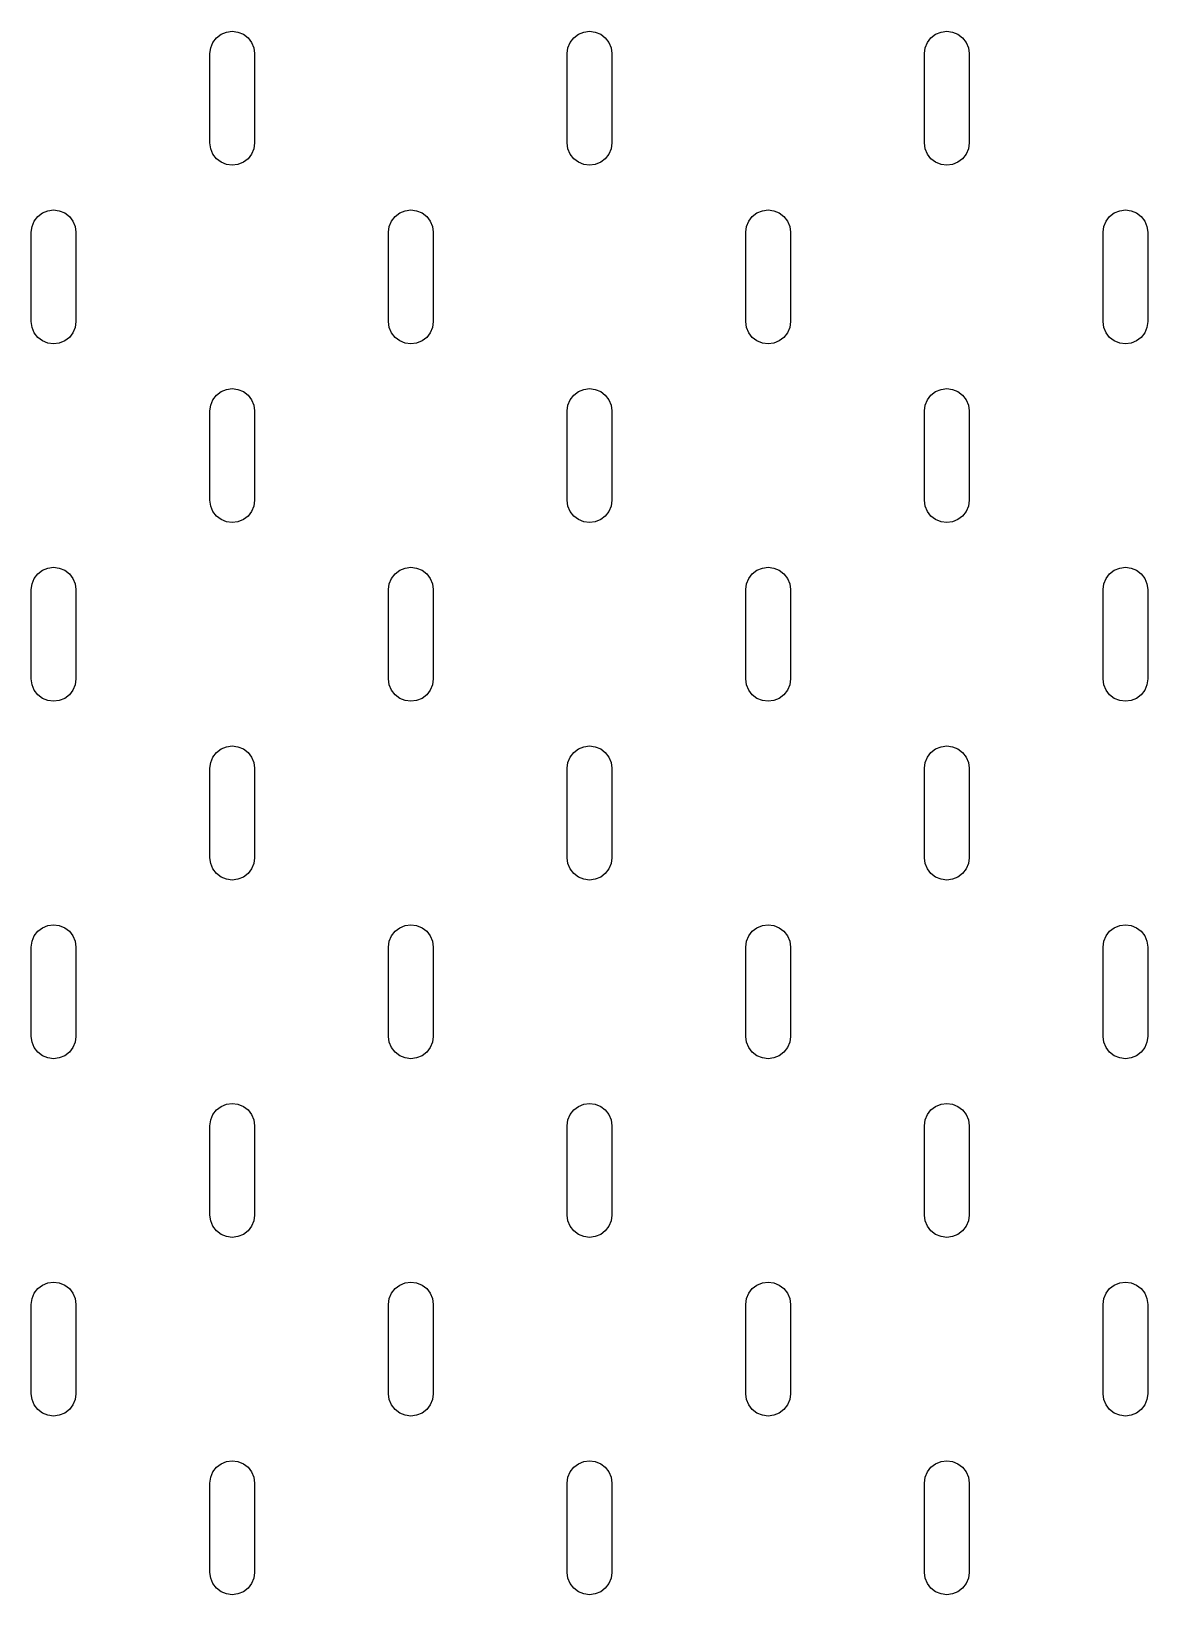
# Model space of a CAD drawing. Extents: x -507 to 182, y 13 to 298.
# Drawn here: x -507.5 to -382.5, y 12.5 to 187.5 of the extents above; entities that cross this region are included whole.
import ezdxf

# ---------------------------------------------------------------- set-up
doc = ezdxf.new("R2010")
doc.units = 0

msp = doc.modelspace()

# ---------------------------------------------------------------- linework, layer by layer
for p, q in [((-486.249, 187.165064), (-485.640827, 187.416266)), ((-485.640827, 187.416266), (-484.999, 187.5)), ((-484.999, 187.5), (-484.357173, 187.416266)), ((-484.357173, 187.416266), (-483.749, 187.165064)), ((-446.249, 187.165064), (-445.640827, 187.416266)), ((-445.640827, 187.416266), (-444.999, 187.5)), ((-444.999, 187.5), (-444.357173, 187.416266)), ((-444.357173, 187.416266), (-443.749, 187.165064)), ((-406.249, 187.165064), (-405.640827, 187.416266)), ((-405.640827, 187.416266), (-404.999, 187.5)), ((-404.999, 187.5), (-404.357173, 187.416266)), ((-404.357173, 187.416266), (-403.749, 187.165064)), ((-487.499, 185), (-487.412461, 185.652294)), ((-487.412461, 185.652294), (-487.164064, 186.25)), ((-487.164064, 186.25), (-486.770634, 186.763972)), ((-486.770634, 186.763972), (-486.249, 187.165064)), ((-483.749, 187.165064), (-483.227366, 186.763972)), ((-483.227366, 186.763972), (-482.833936, 186.25)), ((-482.833936, 186.25), (-482.585539, 185.652294)), ((-482.585539, 185.652294), (-482.499, 185)), ((-447.499, 185), (-447.412461, 185.652294)), ((-447.412461, 185.652294), (-447.164064, 186.25)), ((-447.164064, 186.25), (-446.770634, 186.763972)), ((-446.770634, 186.763972), (-446.249, 187.165064)), ((-443.749, 187.165064), (-443.227366, 186.763972)), ((-443.227366, 186.763972), (-442.833936, 186.25)), ((-442.833936, 186.25), (-442.585539, 185.652294)), ((-442.585539, 185.652294), (-442.499, 185)), ((-407.499, 185), (-407.412461, 185.652294)), ((-407.412461, 185.652294), (-407.164064, 186.25)), ((-407.164064, 186.25), (-406.770634, 186.763972)), ((-406.770634, 186.763972), (-406.249, 187.165064)), ((-403.749, 187.165064), (-403.227366, 186.763972)), ((-403.227366, 186.763972), (-402.833936, 186.25)), ((-402.833936, 186.25), (-402.585539, 185.652294)), ((-402.585539, 185.652294), (-402.499, 185)), ((-487.499, 175), (-487.499, 185)), ((-482.499, 185), (-482.499, 175)), ((-447.499, 175), (-447.499, 185)), ((-447.499, 185), (-447.499, 185)), ((-442.499, 185), (-442.499, 175)), ((-407.499, 175), (-407.499, 185)), ((-402.499, 185), (-402.499, 175)), ((-402.499, 185), (-402.499, 185)), ((-487.412461, 174.347706), (-487.499, 175)), ((-482.499, 175), (-482.585539, 174.347706)), ((-482.499, 175), (-482.499, 175)), ((-447.412461, 174.347706), (-447.499, 175)), ((-442.499, 175), (-442.585539, 174.347706)), ((-407.412461, 174.347706), (-407.499, 175)), ((-402.499, 175), (-402.585539, 174.347706)), ((-487.164064, 173.75), (-487.412461, 174.347706)), ((-486.770634, 173.236028), (-487.164064, 173.75)), ((-482.833936, 173.75), (-483.227366, 173.236028)), ((-482.585539, 174.347706), (-482.833936, 173.75)), ((-447.164064, 173.75), (-447.412461, 174.347706)), ((-446.770634, 173.236028), (-447.164064, 173.75)), ((-442.833936, 173.75), (-443.227366, 173.236028)), ((-442.585539, 174.347706), (-442.833936, 173.75)), ((-407.164064, 173.75), (-407.412461, 174.347706)), ((-406.770634, 173.236028), (-407.164064, 173.75)), ((-402.833936, 173.75), (-403.227366, 173.236028)), ((-402.585539, 174.347706), (-402.833936, 173.75)), ((-486.249, 172.834936), (-486.770634, 173.236028)), ((-485.640827, 172.583734), (-486.249, 172.834936)), ((-484.999, 172.5), (-485.640827, 172.583734)), ((-484.357173, 172.583734), (-484.999, 172.5)), ((-483.749, 172.834936), (-484.357173, 172.583734)), ((-483.227366, 173.236028), (-483.749, 172.834936)), ((-446.249, 172.834936), (-446.770634, 173.236028)), ((-445.640827, 172.583734), (-446.249, 172.834936)), ((-444.999, 172.5), (-445.640827, 172.583734)), ((-444.357173, 172.583734), (-444.999, 172.5)), ((-443.749, 172.834936), (-444.357173, 172.583734)), ((-443.227366, 173.236028), (-443.749, 172.834936)), ((-406.249, 172.834936), (-406.770634, 173.236028)), ((-405.640827, 172.583734), (-406.249, 172.834936)), ((-404.999, 172.5), (-405.640827, 172.583734)), ((-404.357173, 172.583734), (-404.999, 172.5)), ((-403.749, 172.834936), (-404.357173, 172.583734)), ((-403.227366, 173.236028), (-403.749, 172.834936)), ((-507.412461, 165.652294), (-507.164064, 166.25)), ((-507.164064, 166.25), (-506.770634, 166.763972)), ((-506.770634, 166.763972), (-506.249, 167.165064)), ((-506.249, 167.165064), (-505.640827, 167.416266)), ((-505.640827, 167.416266), (-504.999, 167.5)), ((-504.999, 167.5), (-504.357173, 167.416266)), ((-504.357173, 167.416266), (-503.749, 167.165064)), ((-503.749, 167.165064), (-503.227366, 166.763972)), ((-503.227366, 166.763972), (-502.833936, 166.25)), ((-502.833936, 166.25), (-502.585539, 165.652294)), ((-467.412461, 165.652294), (-467.164064, 166.25)), ((-467.164064, 166.25), (-466.770634, 166.763972)), ((-466.770634, 166.763972), (-466.249, 167.165064)), ((-466.249, 167.165064), (-465.640827, 167.416266)), ((-465.640827, 167.416266), (-464.999, 167.5)), ((-464.999, 167.5), (-464.357173, 167.416266)), ((-464.357173, 167.416266), (-463.749, 167.165064)), ((-463.749, 167.165064), (-463.227366, 166.763972)), ((-463.227366, 166.763972), (-462.833936, 166.25)), ((-462.833936, 166.25), (-462.585539, 165.652294)), ((-427.412461, 165.652294), (-427.164064, 166.25)), ((-427.164064, 166.25), (-426.770634, 166.763972)), ((-426.770634, 166.763972), (-426.249, 167.165064)), ((-426.249, 167.165064), (-425.640827, 167.416266)), ((-425.640827, 167.416266), (-424.999, 167.5)), ((-424.999, 167.5), (-424.357173, 167.416266)), ((-424.357173, 167.416266), (-423.749, 167.165064)), ((-423.749, 167.165064), (-423.227366, 166.763972)), ((-423.227366, 166.763972), (-422.833936, 166.25)), ((-422.833936, 166.25), (-422.585539, 165.652294)), ((-387.413461, 165.652294), (-387.165064, 166.25)), ((-387.165064, 166.25), (-386.771634, 166.763972)), ((-386.771634, 166.763972), (-386.25, 167.165064)), ((-386.25, 167.165064), (-385.641827, 167.416266)), ((-385.641827, 167.416266), (-385, 167.5)), ((-385, 167.5), (-384.358173, 167.416266)), ((-384.358173, 167.416266), (-383.75, 167.165064)), ((-383.75, 167.165064), (-383.228366, 166.763972)), ((-383.228366, 166.763972), (-382.834936, 166.25)), ((-382.834936, 166.25), (-382.586539, 165.652294)), ((-507.499, 165), (-507.412461, 165.652294)), ((-507.499, 155), (-507.499, 165)), ((-502.585539, 165.652294), (-502.499, 165)), ((-502.499, 165), (-502.499, 155)), ((-502.499, 165), (-502.499, 165)), ((-467.499, 165), (-467.412461, 165.652294)), ((-467.499, 155), (-467.499, 165)), ((-462.585539, 165.652294), (-462.499, 165)), ((-462.499, 165), (-462.499, 155)), ((-427.499, 165), (-427.412461, 165.652294)), ((-427.499, 155), (-427.499, 165)), ((-422.585539, 165.652294), (-422.499, 165)), ((-422.499, 165), (-422.499, 155)), ((-422.499, 165), (-422.499, 165)), ((-387.5, 165), (-387.413461, 165.652294)), ((-387.5, 155), (-387.5, 165)), ((-382.586539, 165.652294), (-382.5, 165)), ((-382.5, 165), (-382.5, 155)), ((-507.412461, 154.347706), (-507.499, 155)), ((-507.164064, 153.75), (-507.412461, 154.347706)), ((-502.585539, 154.347706), (-502.833936, 153.75)), ((-502.499, 155), (-502.585539, 154.347706)), ((-467.412461, 154.347706), (-467.499, 155)), ((-467.499, 155), (-467.499, 155)), ((-467.164064, 153.75), (-467.412461, 154.347706)), ((-462.585539, 154.347706), (-462.833936, 153.75)), ((-462.499, 155), (-462.585539, 154.347706)), ((-427.412461, 154.347706), (-427.499, 155)), ((-427.164064, 153.75), (-427.412461, 154.347706)), ((-422.585539, 154.347706), (-422.833936, 153.75)), ((-422.499, 155), (-422.585539, 154.347706)), ((-387.413461, 154.347706), (-387.5, 155)), ((-387.165064, 153.75), (-387.413461, 154.347706)), ((-382.586539, 154.347706), (-382.834936, 153.75)), ((-382.5, 155), (-382.586539, 154.347706)), ((-382.5, 155), (-382.5, 155)), ((-506.770634, 153.236028), (-507.164064, 153.75)), ((-506.249, 152.834936), (-506.770634, 153.236028)), ((-505.640827, 152.583734), (-506.249, 152.834936)), ((-504.999, 152.5), (-505.640827, 152.583734)), ((-504.357173, 152.583734), (-504.999, 152.5)), ((-503.749, 152.834936), (-504.357173, 152.583734)), ((-503.227366, 153.236028), (-503.749, 152.834936)), ((-502.833936, 153.75), (-503.227366, 153.236028)), ((-466.770634, 153.236028), (-467.164064, 153.75)), ((-466.249, 152.834936), (-466.770634, 153.236028)), ((-465.640827, 152.583734), (-466.249, 152.834936)), ((-464.999, 152.5), (-465.640827, 152.583734)), ((-464.357173, 152.583734), (-464.999, 152.5)), ((-463.749, 152.834936), (-464.357173, 152.583734)), ((-463.227366, 153.236028), (-463.749, 152.834936)), ((-462.833936, 153.75), (-463.227366, 153.236028)), ((-426.770634, 153.236028), (-427.164064, 153.75)), ((-426.249, 152.834936), (-426.770634, 153.236028)), ((-425.640827, 152.583734), (-426.249, 152.834936)), ((-424.999, 152.5), (-425.640827, 152.583734)), ((-424.357173, 152.583734), (-424.999, 152.5)), ((-423.749, 152.834936), (-424.357173, 152.583734)), ((-423.227366, 153.236028), (-423.749, 152.834936)), ((-422.833936, 153.75), (-423.227366, 153.236028)), ((-386.771634, 153.236028), (-387.165064, 153.75)), ((-386.25, 152.834936), (-386.771634, 153.236028)), ((-385.641827, 152.583734), (-386.25, 152.834936)), ((-385, 152.5), (-385.641827, 152.583734)), ((-384.358173, 152.583734), (-385, 152.5)), ((-383.75, 152.834936), (-384.358173, 152.583734)), ((-383.228366, 153.236028), (-383.75, 152.834936)), ((-382.834936, 153.75), (-383.228366, 153.236028)), ((-486.770634, 146.763972), (-486.249, 147.165064)), ((-486.249, 147.165064), (-485.640827, 147.416266)), ((-485.640827, 147.416266), (-484.999, 147.5)), ((-484.999, 147.5), (-484.357173, 147.416266)), ((-484.357173, 147.416266), (-483.749, 147.165064)), ((-483.749, 147.165064), (-483.227366, 146.763972)), ((-446.770634, 146.763972), (-446.249, 147.165064)), ((-446.249, 147.165064), (-445.640827, 147.416266)), ((-445.640827, 147.416266), (-444.999, 147.5)), ((-444.999, 147.5), (-444.357173, 147.416266)), ((-444.357173, 147.416266), (-443.749, 147.165064)), ((-443.749, 147.165064), (-443.227366, 146.763972)), ((-406.770634, 146.763972), (-406.249, 147.165064)), ((-406.249, 147.165064), (-405.640827, 147.416266)), ((-405.640827, 147.416266), (-404.999, 147.5)), ((-404.999, 147.5), (-404.357173, 147.416266)), ((-404.357173, 147.416266), (-403.749, 147.165064)), ((-403.749, 147.165064), (-403.227366, 146.763972)), ((-487.499, 145), (-487.412461, 145.652294)), ((-487.412461, 145.652294), (-487.164064, 146.25)), ((-487.164064, 146.25), (-486.770634, 146.763972)), ((-483.227366, 146.763972), (-482.833936, 146.25)), ((-482.833936, 146.25), (-482.585539, 145.652294)), ((-482.585539, 145.652294), (-482.499, 145)), ((-447.499, 145), (-447.412461, 145.652294)), ((-447.412461, 145.652294), (-447.164064, 146.25)), ((-447.164064, 146.25), (-446.770634, 146.763972)), ((-443.227366, 146.763972), (-442.833936, 146.25)), ((-442.833936, 146.25), (-442.585539, 145.652294)), ((-442.585539, 145.652294), (-442.499, 145)), ((-407.499, 145), (-407.412461, 145.652294)), ((-407.412461, 145.652294), (-407.164064, 146.25)), ((-407.164064, 146.25), (-406.770634, 146.763972)), ((-403.227366, 146.763972), (-402.833936, 146.25)), ((-402.833936, 146.25), (-402.585539, 145.652294)), ((-402.585539, 145.652294), (-402.499, 145)), ((-487.499, 135), (-487.499, 145)), ((-482.499, 145), (-482.499, 135)), ((-447.499, 135), (-447.499, 145)), ((-442.499, 145), (-442.499, 135)), ((-407.499, 135), (-407.499, 145)), ((-402.499, 145), (-402.499, 135)), ((-402.499, 145), (-402.499, 145)), ((-487.412461, 134.347706), (-487.499, 135)), ((-487.499, 135), (-487.499, 135)), ((-482.499, 135), (-482.585539, 134.347706)), ((-447.412461, 134.347706), (-447.499, 135)), ((-447.499, 135), (-447.499, 135)), ((-442.499, 135), (-442.585539, 134.347706)), ((-407.412461, 134.347706), (-407.499, 135)), ((-402.499, 135), (-402.585539, 134.347706)), ((-487.164064, 133.75), (-487.412461, 134.347706)), ((-486.770634, 133.236028), (-487.164064, 133.75)), ((-486.249, 132.834936), (-486.770634, 133.236028)), ((-483.227366, 133.236028), (-483.749, 132.834936)), ((-482.833936, 133.75), (-483.227366, 133.236028)), ((-482.585539, 134.347706), (-482.833936, 133.75)), ((-447.164064, 133.75), (-447.412461, 134.347706)), ((-446.770634, 133.236028), (-447.164064, 133.75)), ((-446.249, 132.834936), (-446.770634, 133.236028)), ((-443.227366, 133.236028), (-443.749, 132.834936)), ((-442.833936, 133.75), (-443.227366, 133.236028)), ((-442.585539, 134.347706), (-442.833936, 133.75)), ((-407.164064, 133.75), (-407.412461, 134.347706)), ((-406.770634, 133.236028), (-407.164064, 133.75)), ((-406.249, 132.834936), (-406.770634, 133.236028)), ((-403.227366, 133.236028), (-403.749, 132.834936)), ((-402.833936, 133.75), (-403.227366, 133.236028)), ((-402.585539, 134.347706), (-402.833936, 133.75)), ((-485.640827, 132.583734), (-486.249, 132.834936)), ((-484.999, 132.5), (-485.640827, 132.583734)), ((-484.357173, 132.583734), (-484.999, 132.5)), ((-483.749, 132.834936), (-484.357173, 132.583734)), ((-445.640827, 132.583734), (-446.249, 132.834936)), ((-444.999, 132.5), (-445.640827, 132.583734)), ((-444.357173, 132.583734), (-444.999, 132.5)), ((-443.749, 132.834936), (-444.357173, 132.583734)), ((-405.640827, 132.583734), (-406.249, 132.834936)), ((-404.999, 132.5), (-405.640827, 132.583734)), ((-404.357173, 132.583734), (-404.999, 132.5)), ((-403.749, 132.834936), (-404.357173, 132.583734)), ((-507.412461, 125.652294), (-507.164064, 126.25)), ((-507.164064, 126.25), (-506.770634, 126.763972)), ((-506.770634, 126.763972), (-506.249, 127.165064)), ((-506.249, 127.165064), (-505.640827, 127.416266)), ((-505.640827, 127.416266), (-504.999, 127.5)), ((-504.999, 127.5), (-504.357173, 127.416266)), ((-504.357173, 127.416266), (-503.749, 127.165064)), ((-503.749, 127.165064), (-503.227366, 126.763972)), ((-503.227366, 126.763972), (-502.833936, 126.25)), ((-502.833936, 126.25), (-502.585539, 125.652294)), ((-467.412461, 125.652294), (-467.164064, 126.25)), ((-467.164064, 126.25), (-466.770634, 126.763972)), ((-466.770634, 126.763972), (-466.249, 127.165064)), ((-466.249, 127.165064), (-465.640827, 127.416266)), ((-465.640827, 127.416266), (-464.999, 127.5)), ((-464.999, 127.5), (-464.357173, 127.416266)), ((-464.357173, 127.416266), (-463.749, 127.165064)), ((-463.749, 127.165064), (-463.227366, 126.763972)), ((-463.227366, 126.763972), (-462.833936, 126.25)), ((-462.833936, 126.25), (-462.585539, 125.652294)), ((-427.412461, 125.652294), (-427.164064, 126.25)), ((-427.164064, 126.25), (-426.770634, 126.763972)), ((-426.770634, 126.763972), (-426.249, 127.165064)), ((-426.249, 127.165064), (-425.640827, 127.416266)), ((-425.640827, 127.416266), (-424.999, 127.5)), ((-424.999, 127.5), (-424.357173, 127.416266)), ((-424.357173, 127.416266), (-423.749, 127.165064)), ((-423.749, 127.165064), (-423.227366, 126.763972)), ((-423.227366, 126.763972), (-422.833936, 126.25)), ((-422.833936, 126.25), (-422.585539, 125.652294)), ((-387.413461, 125.652294), (-387.165064, 126.25)), ((-387.165064, 126.25), (-386.771634, 126.763972)), ((-386.771634, 126.763972), (-386.25, 127.165064)), ((-386.25, 127.165064), (-385.641827, 127.416266)), ((-385.641827, 127.416266), (-385, 127.5)), ((-385, 127.5), (-384.358173, 127.416266)), ((-384.358173, 127.416266), (-383.75, 127.165064)), ((-383.75, 127.165064), (-383.228366, 126.763972)), ((-383.228366, 126.763972), (-382.834936, 126.25)), ((-382.834936, 126.25), (-382.586539, 125.652294)), ((-507.499, 125), (-507.412461, 125.652294)), ((-507.499, 115), (-507.499, 125)), ((-502.585539, 125.652294), (-502.499, 125)), ((-502.499, 125), (-502.499, 115)), ((-467.499, 125), (-467.412461, 125.652294)), ((-467.499, 115), (-467.499, 125)), ((-462.585539, 125.652294), (-462.499, 125)), ((-462.499, 125), (-462.499, 115)), ((-427.499, 125), (-427.412461, 125.652294)), ((-427.499, 115), (-427.499, 125)), ((-427.499, 125), (-427.499, 125)), ((-422.585539, 125.652294), (-422.499, 125)), ((-422.499, 125), (-422.499, 115)), ((-387.5, 125), (-387.413461, 125.652294)), ((-387.5, 115), (-387.5, 125)), ((-382.586539, 125.652294), (-382.5, 125)), ((-382.5, 125), (-382.5, 115)), ((-507.412461, 114.347706), (-507.499, 115)), ((-507.499, 115), (-507.499, 115)), ((-507.164064, 113.75), (-507.412461, 114.347706)), ((-506.770634, 113.236028), (-507.164064, 113.75)), ((-502.833936, 113.75), (-503.227366, 113.236028)), ((-502.585539, 114.347706), (-502.833936, 113.75)), ((-502.499, 115), (-502.585539, 114.347706)), ((-467.412461, 114.347706), (-467.499, 115)), ((-467.164064, 113.75), (-467.412461, 114.347706)), ((-466.770634, 113.236028), (-467.164064, 113.75)), ((-462.833936, 113.75), (-463.227366, 113.236028)), ((-462.585539, 114.347706), (-462.833936, 113.75)), ((-462.499, 115), (-462.585539, 114.347706)), ((-462.499, 115), (-462.499, 115)), ((-427.412461, 114.347706), (-427.499, 115)), ((-427.164064, 113.75), (-427.412461, 114.347706)), ((-426.770634, 113.236028), (-427.164064, 113.75)), ((-422.833936, 113.75), (-423.227366, 113.236028)), ((-422.585539, 114.347706), (-422.833936, 113.75)), ((-422.499, 115), (-422.585539, 114.347706)), ((-387.413461, 114.347706), (-387.5, 115)), ((-387.5, 115), (-387.5, 115)), ((-387.165064, 113.75), (-387.413461, 114.347706)), ((-386.771634, 113.236028), (-387.165064, 113.75)), ((-382.834936, 113.75), (-383.228366, 113.236028)), ((-382.586539, 114.347706), (-382.834936, 113.75)), ((-382.5, 115), (-382.586539, 114.347706)), ((-506.249, 112.834936), (-506.770634, 113.236028)), ((-505.640827, 112.583734), (-506.249, 112.834936)), ((-504.999, 112.5), (-505.640827, 112.583734)), ((-504.357173, 112.583734), (-504.999, 112.5)), ((-503.749, 112.834936), (-504.357173, 112.583734)), ((-503.227366, 113.236028), (-503.749, 112.834936)), ((-466.249, 112.834936), (-466.770634, 113.236028)), ((-465.640827, 112.583734), (-466.249, 112.834936)), ((-464.999, 112.5), (-465.640827, 112.583734)), ((-464.357173, 112.583734), (-464.999, 112.5)), ((-463.749, 112.834936), (-464.357173, 112.583734)), ((-463.227366, 113.236028), (-463.749, 112.834936)), ((-426.249, 112.834936), (-426.770634, 113.236028)), ((-425.640827, 112.583734), (-426.249, 112.834936)), ((-424.999, 112.5), (-425.640827, 112.583734)), ((-424.357173, 112.583734), (-424.999, 112.5)), ((-423.749, 112.834936), (-424.357173, 112.583734)), ((-423.227366, 113.236028), (-423.749, 112.834936)), ((-386.25, 112.834936), (-386.771634, 113.236028)), ((-385.641827, 112.583734), (-386.25, 112.834936)), ((-385, 112.5), (-385.641827, 112.583734)), ((-384.358173, 112.583734), (-385, 112.5)), ((-383.75, 112.834936), (-384.358173, 112.583734)), ((-383.228366, 113.236028), (-383.75, 112.834936)), ((-487.164064, 106.25), (-486.770634, 106.763972)), ((-486.770634, 106.763972), (-486.249, 107.165064)), ((-486.249, 107.165064), (-485.640827, 107.416266)), ((-485.640827, 107.416266), (-484.999, 107.5)), ((-484.999, 107.5), (-484.357173, 107.416266)), ((-484.357173, 107.416266), (-483.749, 107.165064)), ((-483.749, 107.165064), (-483.227366, 106.763972)), ((-483.227366, 106.763972), (-482.833936, 106.25)), ((-447.164064, 106.25), (-446.770634, 106.763972)), ((-446.770634, 106.763972), (-446.249, 107.165064)), ((-446.249, 107.165064), (-445.640827, 107.416266)), ((-445.640827, 107.416266), (-444.999, 107.5)), ((-444.999, 107.5), (-444.357173, 107.416266)), ((-444.357173, 107.416266), (-443.749, 107.165064)), ((-443.749, 107.165064), (-443.227366, 106.763972)), ((-443.227366, 106.763972), (-442.833936, 106.25)), ((-407.164064, 106.25), (-406.770634, 106.763972)), ((-406.770634, 106.763972), (-406.249, 107.165064)), ((-406.249, 107.165064), (-405.640827, 107.416266)), ((-405.640827, 107.416266), (-404.999, 107.5)), ((-404.999, 107.5), (-404.357173, 107.416266)), ((-404.357173, 107.416266), (-403.749, 107.165064)), ((-403.749, 107.165064), (-403.227366, 106.763972)), ((-403.227366, 106.763972), (-402.833936, 106.25)), ((-487.499, 105), (-487.412461, 105.652294)), ((-487.499, 95.0003), (-487.499, 105)), ((-487.499, 105), (-487.499, 105)), ((-487.412461, 105.652294), (-487.164064, 106.25)), ((-482.833936, 106.25), (-482.585539, 105.652294)), ((-482.585539, 105.652294), (-482.499, 105)), ((-482.499, 105), (-482.499, 95.0003)), ((-447.499, 105), (-447.412461, 105.652294)), ((-447.499, 95.0003), (-447.499, 105)), ((-447.412461, 105.652294), (-447.164064, 106.25)), ((-442.833936, 106.25), (-442.585539, 105.652294)), ((-442.585539, 105.652294), (-442.499, 105)), ((-442.499, 105), (-442.499, 95.0003)), ((-407.499, 105), (-407.412461, 105.652294)), ((-407.499, 95.0003), (-407.499, 105)), ((-407.412461, 105.652294), (-407.164064, 106.25)), ((-402.833936, 106.25), (-402.585539, 105.652294)), ((-402.585539, 105.652294), (-402.499, 105)), ((-402.499, 105), (-402.499, 95.0003)), ((-487.412461, 94.348006), (-487.499, 95.0003)), ((-482.499, 95.0003), (-482.585539, 94.348006)), ((-447.412461, 94.348006), (-447.499, 95.0003)), ((-447.499, 95.0003), (-447.499, 95.0003)), ((-442.499, 95.0003), (-442.585539, 94.348006)), ((-407.412461, 94.348006), (-407.499, 95.0003)), ((-407.499, 95.0003), (-407.499, 95.0003)), ((-402.499, 95.0003), (-402.585539, 94.348006)), ((-487.164064, 93.7503), (-487.412461, 94.348006)), ((-486.770634, 93.236328), (-487.164064, 93.7503)), ((-486.249, 92.835236), (-486.770634, 93.236328)), ((-485.640827, 92.584034), (-486.249, 92.835236)), ((-483.749, 92.835236), (-484.357173, 92.584034)), ((-483.227366, 93.236328), (-483.749, 92.835236)), ((-482.833936, 93.7503), (-483.227366, 93.236328)), ((-482.585539, 94.348006), (-482.833936, 93.7503)), ((-447.164064, 93.7503), (-447.412461, 94.348006)), ((-446.770634, 93.236328), (-447.164064, 93.7503)), ((-446.249, 92.835236), (-446.770634, 93.236328)), ((-445.640827, 92.584034), (-446.249, 92.835236)), ((-443.749, 92.835236), (-444.357173, 92.584034)), ((-443.227366, 93.236328), (-443.749, 92.835236)), ((-442.833936, 93.7503), (-443.227366, 93.236328)), ((-442.585539, 94.348006), (-442.833936, 93.7503)), ((-407.164064, 93.7503), (-407.412461, 94.348006)), ((-406.770634, 93.236328), (-407.164064, 93.7503)), ((-406.249, 92.835236), (-406.770634, 93.236328)), ((-405.640827, 92.584034), (-406.249, 92.835236)), ((-403.749, 92.835236), (-404.357173, 92.584034)), ((-403.227366, 93.236328), (-403.749, 92.835236)), ((-402.833936, 93.7503), (-403.227366, 93.236328)), ((-402.585539, 94.348006), (-402.833936, 93.7503)), ((-484.999, 92.5003), (-485.640827, 92.584034)), ((-484.357173, 92.584034), (-484.999, 92.5003)), ((-444.999, 92.5003), (-445.640827, 92.584034)), ((-444.357173, 92.584034), (-444.999, 92.5003)), ((-404.999, 92.5003), (-405.640827, 92.584034)), ((-404.357173, 92.584034), (-404.999, 92.5003)), ((-505.640827, 87.416566), (-504.999, 87.5003)), ((-504.999, 87.5003), (-504.357173, 87.416566)), ((-465.640827, 87.416566), (-464.999, 87.5003)), ((-464.999, 87.5003), (-464.357173, 87.416566)), ((-425.640827, 87.416566), (-424.999, 87.5003)), ((-424.999, 87.5003), (-424.357173, 87.416566)), ((-385.641827, 87.416566), (-385, 87.5003)), ((-385, 87.5003), (-384.358173, 87.416566)), ((-507.412461, 85.652594), (-507.164064, 86.2503)), ((-507.164064, 86.2503), (-506.770634, 86.764272)), ((-506.770634, 86.764272), (-506.249, 87.165364)), ((-506.249, 87.165364), (-505.640827, 87.416566)), ((-504.357173, 87.416566), (-503.749, 87.165364)), ((-503.749, 87.165364), (-503.227366, 86.764272)), ((-503.227366, 86.764272), (-502.833936, 86.2503)), ((-502.833936, 86.2503), (-502.585539, 85.652594)), ((-467.412461, 85.652594), (-467.164064, 86.2503)), ((-467.164064, 86.2503), (-466.770634, 86.764272)), ((-466.770634, 86.764272), (-466.249, 87.165364)), ((-466.249, 87.165364), (-465.640827, 87.416566)), ((-464.357173, 87.416566), (-463.749, 87.165364)), ((-463.749, 87.165364), (-463.227366, 86.764272)), ((-463.227366, 86.764272), (-462.833936, 86.2503)), ((-462.833936, 86.2503), (-462.585539, 85.652594)), ((-427.412461, 85.652594), (-427.164064, 86.2503)), ((-427.164064, 86.2503), (-426.770634, 86.764272)), ((-426.770634, 86.764272), (-426.249, 87.165364)), ((-426.249, 87.165364), (-425.640827, 87.416566)), ((-424.357173, 87.416566), (-423.749, 87.165364)), ((-423.749, 87.165364), (-423.227366, 86.764272)), ((-423.227366, 86.764272), (-422.833936, 86.2503)), ((-422.833936, 86.2503), (-422.585539, 85.652594)), ((-387.413461, 85.652594), (-387.165064, 86.2503)), ((-387.165064, 86.2503), (-386.771634, 86.764272)), ((-386.771634, 86.764272), (-386.25, 87.165364)), ((-386.25, 87.165364), (-385.641827, 87.416566)), ((-384.358173, 87.416566), (-383.75, 87.165364)), ((-383.75, 87.165364), (-383.228366, 86.764272)), ((-383.228366, 86.764272), (-382.834936, 86.2503)), ((-382.834936, 86.2503), (-382.586539, 85.652594)), ((-507.499, 85.0003), (-507.412461, 85.652594)), ((-507.499, 75.0003), (-507.499, 85.0003)), ((-507.499, 85.0003), (-507.499, 85.0003)), ((-502.585539, 85.652594), (-502.499, 85.0003)), ((-502.499, 85.0003), (-502.499, 75.0003)), ((-467.499, 85.0003), (-467.412461, 85.652594)), ((-467.499, 75.0003), (-467.499, 85.0003)), ((-462.585539, 85.652594), (-462.499, 85.0003)), ((-462.499, 85.0003), (-462.499, 75.0003)), ((-427.499, 85.0003), (-427.412461, 85.652594)), ((-427.499, 75.0003), (-427.499, 85.0003)), ((-422.585539, 85.652594), (-422.499, 85.0003)), ((-422.499, 85.0003), (-422.499, 75.0003)), ((-422.499, 85.0003), (-422.499, 85.0003)), ((-387.5, 85.0003), (-387.413461, 85.652594)), ((-387.5, 75.0003), (-387.5, 85.0003)), ((-382.586539, 85.652594), (-382.5, 85.0003)), ((-382.5, 85.0003), (-382.5, 75.0003)), ((-382.5, 85.0003), (-382.5, 85.0003)), ((-507.412461, 74.348006), (-507.499, 75.0003)), ((-507.164064, 73.7503), (-507.412461, 74.348006)), ((-506.770634, 73.236328), (-507.164064, 73.7503)), ((-502.833936, 73.7503), (-503.227366, 73.236328)), ((-502.585539, 74.348006), (-502.833936, 73.7503)), ((-502.499, 75.0003), (-502.585539, 74.348006)), ((-467.412461, 74.348006), (-467.499, 75.0003)), ((-467.499, 75.0003), (-467.499, 75.0003)), ((-467.164064, 73.7503), (-467.412461, 74.348006)), ((-466.770634, 73.236328), (-467.164064, 73.7503)), ((-462.833936, 73.7503), (-463.227366, 73.236328)), ((-462.585539, 74.348006), (-462.833936, 73.7503)), ((-462.499, 75.0003), (-462.585539, 74.348006)), ((-427.412461, 74.348006), (-427.499, 75.0003)), ((-427.164064, 73.7503), (-427.412461, 74.348006)), ((-426.770634, 73.236328), (-427.164064, 73.7503)), ((-422.833936, 73.7503), (-423.227366, 73.236328)), ((-422.585539, 74.348006), (-422.833936, 73.7503)), ((-422.499, 75.0003), (-422.585539, 74.348006)), ((-387.413461, 74.348006), (-387.5, 75.0003)), ((-387.165064, 73.7503), (-387.413461, 74.348006)), ((-386.771634, 73.236328), (-387.165064, 73.7503)), ((-382.834936, 73.7503), (-383.228366, 73.236328)), ((-382.586539, 74.348006), (-382.834936, 73.7503)), ((-382.5, 75.0003), (-382.586539, 74.348006)), ((-506.249, 72.835236), (-506.770634, 73.236328)), ((-505.640827, 72.584034), (-506.249, 72.835236)), ((-504.999, 72.5003), (-505.640827, 72.584034)), ((-504.357173, 72.584034), (-504.999, 72.5003)), ((-503.749, 72.835236), (-504.357173, 72.584034)), ((-503.227366, 73.236328), (-503.749, 72.835236)), ((-466.249, 72.835236), (-466.770634, 73.236328)), ((-465.640827, 72.584034), (-466.249, 72.835236)), ((-464.999, 72.5003), (-465.640827, 72.584034)), ((-464.357173, 72.584034), (-464.999, 72.5003)), ((-463.749, 72.835236), (-464.357173, 72.584034)), ((-463.227366, 73.236328), (-463.749, 72.835236)), ((-426.249, 72.835236), (-426.770634, 73.236328)), ((-425.640827, 72.584034), (-426.249, 72.835236)), ((-424.999, 72.5003), (-425.640827, 72.584034)), ((-424.357173, 72.584034), (-424.999, 72.5003)), ((-423.749, 72.835236), (-424.357173, 72.584034)), ((-423.227366, 73.236328), (-423.749, 72.835236)), ((-386.25, 72.835236), (-386.771634, 73.236328)), ((-385.641827, 72.584034), (-386.25, 72.835236)), ((-385, 72.5003), (-385.641827, 72.584034)), ((-384.358173, 72.584034), (-385, 72.5003)), ((-383.75, 72.835236), (-384.358173, 72.584034)), ((-383.228366, 73.236328), (-383.75, 72.835236)), ((-487.164064, 66.2503), (-486.770634, 66.764272)), ((-486.770634, 66.764272), (-486.249, 67.165364)), ((-486.249, 67.165364), (-485.640827, 67.416566)), ((-485.640827, 67.416566), (-484.999, 67.5003)), ((-484.999, 67.5003), (-484.357173, 67.416566)), ((-484.357173, 67.416566), (-483.749, 67.165364)), ((-483.749, 67.165364), (-483.227366, 66.764272)), ((-483.227366, 66.764272), (-482.833936, 66.2503)), ((-447.164064, 66.2503), (-446.770634, 66.764272)), ((-446.770634, 66.764272), (-446.249, 67.165364)), ((-446.249, 67.165364), (-445.640827, 67.416566)), ((-445.640827, 67.416566), (-444.999, 67.5003)), ((-444.999, 67.5003), (-444.357173, 67.416566)), ((-444.357173, 67.416566), (-443.749, 67.165364)), ((-443.749, 67.165364), (-443.227366, 66.764272)), ((-443.227366, 66.764272), (-442.833936, 66.2503)), ((-407.164064, 66.2503), (-406.770634, 66.764272)), ((-406.770634, 66.764272), (-406.249, 67.165364)), ((-406.249, 67.165364), (-405.640827, 67.416566)), ((-405.640827, 67.416566), (-404.999, 67.5003)), ((-404.999, 67.5003), (-404.357173, 67.416566)), ((-404.357173, 67.416566), (-403.749, 67.165364)), ((-403.749, 67.165364), (-403.227366, 66.764272)), ((-403.227366, 66.764272), (-402.833936, 66.2503)), ((-487.499, 65.0003), (-487.412461, 65.652594)), ((-487.499, 55.0003), (-487.499, 65.0003)), ((-487.412461, 65.652594), (-487.164064, 66.2503)), ((-482.833936, 66.2503), (-482.585539, 65.652594)), ((-482.585539, 65.652594), (-482.499, 65.0003)), ((-482.499, 65.0003), (-482.499, 55.0003)), ((-447.499, 65.0003), (-447.412461, 65.652594)), ((-447.499, 55.0003), (-447.499, 65.0003)), ((-447.412461, 65.652594), (-447.164064, 66.2503)), ((-442.833936, 66.2503), (-442.585539, 65.652594)), ((-442.585539, 65.652594), (-442.499, 65.0003)), ((-442.499, 65.0003), (-442.499, 55.0003)), ((-442.499, 65.0003), (-442.499, 65.0003)), ((-407.499, 65.0003), (-407.412461, 65.652594)), ((-407.499, 55.0003), (-407.499, 65.0003)), ((-407.412461, 65.652594), (-407.164064, 66.2503)), ((-402.833936, 66.2503), (-402.585539, 65.652594)), ((-402.585539, 65.652594), (-402.499, 65.0003)), ((-402.499, 65.0003), (-402.499, 55.0003)), ((-402.499, 65.0003), (-402.499, 65.0003)), ((-487.412461, 54.348006), (-487.499, 55.0003)), ((-487.499, 55.0003), (-487.499, 55.0003)), ((-487.164064, 53.7503), (-487.412461, 54.348006)), ((-482.585539, 54.348006), (-482.833936, 53.7503)), ((-482.499, 55.0003), (-482.585539, 54.348006)), ((-447.412461, 54.348006), (-447.499, 55.0003)), ((-447.164064, 53.7503), (-447.412461, 54.348006)), ((-442.585539, 54.348006), (-442.833936, 53.7503)), ((-442.499, 55.0003), (-442.585539, 54.348006)), ((-407.412461, 54.348006), (-407.499, 55.0003)), ((-407.164064, 53.7503), (-407.412461, 54.348006)), ((-402.585539, 54.348006), (-402.833936, 53.7503)), ((-402.499, 55.0003), (-402.585539, 54.348006)), ((-486.770634, 53.236328), (-487.164064, 53.7503)), ((-486.249, 52.835236), (-486.770634, 53.236328)), ((-485.640827, 52.584034), (-486.249, 52.835236)), ((-484.999, 52.5003), (-485.640827, 52.584034)), ((-484.357173, 52.584034), (-484.999, 52.5003)), ((-483.749, 52.835236), (-484.357173, 52.584034)), ((-483.227366, 53.236328), (-483.749, 52.835236)), ((-482.833936, 53.7503), (-483.227366, 53.236328)), ((-446.770634, 53.236328), (-447.164064, 53.7503)), ((-446.249, 52.835236), (-446.770634, 53.236328)), ((-445.640827, 52.584034), (-446.249, 52.835236)), ((-444.999, 52.5003), (-445.640827, 52.584034)), ((-444.357173, 52.584034), (-444.999, 52.5003)), ((-443.749, 52.835236), (-444.357173, 52.584034)), ((-443.227366, 53.236328), (-443.749, 52.835236)), ((-442.833936, 53.7503), (-443.227366, 53.236328)), ((-406.770634, 53.236328), (-407.164064, 53.7503)), ((-406.249, 52.835236), (-406.770634, 53.236328)), ((-405.640827, 52.584034), (-406.249, 52.835236)), ((-404.999, 52.5003), (-405.640827, 52.584034)), ((-404.357173, 52.584034), (-404.999, 52.5003)), ((-403.749, 52.835236), (-404.357173, 52.584034)), ((-403.227366, 53.236328), (-403.749, 52.835236)), ((-402.833936, 53.7503), (-403.227366, 53.236328)), ((-506.249, 47.165364), (-505.640827, 47.416566)), ((-505.640827, 47.416566), (-504.999, 47.5003)), ((-504.999, 47.5003), (-504.357173, 47.416566)), ((-504.357173, 47.416566), (-503.749, 47.165364)), ((-466.249, 47.165364), (-465.640827, 47.416566)), ((-465.640827, 47.416566), (-464.999, 47.5003)), ((-464.999, 47.5003), (-464.357173, 47.416566)), ((-464.357173, 47.416566), (-463.749, 47.165364)), ((-426.249, 47.165364), (-425.640827, 47.416566)), ((-425.640827, 47.416566), (-424.999, 47.5003)), ((-424.999, 47.5003), (-424.357173, 47.416566)), ((-424.357173, 47.416566), (-423.749, 47.165364)), ((-386.25, 47.165364), (-385.641827, 47.416566)), ((-385.641827, 47.416566), (-385, 47.5003)), ((-385, 47.5003), (-384.358173, 47.416566)), ((-384.358173, 47.416566), (-383.75, 47.165364)), ((-507.499, 45.0003), (-507.412461, 45.652594)), ((-507.412461, 45.652594), (-507.164064, 46.2503)), ((-507.164064, 46.2503), (-506.770634, 46.764272)), ((-506.770634, 46.764272), (-506.249, 47.165364)), ((-503.749, 47.165364), (-503.227366, 46.764272)), ((-503.227366, 46.764272), (-502.833936, 46.2503)), ((-502.833936, 46.2503), (-502.585539, 45.652594)), ((-502.585539, 45.652594), (-502.499, 45.0003)), ((-467.499, 45.0003), (-467.412461, 45.652594)), ((-467.412461, 45.652594), (-467.164064, 46.2503)), ((-467.164064, 46.2503), (-466.770634, 46.764272)), ((-466.770634, 46.764272), (-466.249, 47.165364)), ((-463.749, 47.165364), (-463.227366, 46.764272)), ((-463.227366, 46.764272), (-462.833936, 46.2503)), ((-462.833936, 46.2503), (-462.585539, 45.652594)), ((-462.585539, 45.652594), (-462.499, 45.0003)), ((-427.499, 45.0003), (-427.412461, 45.652594)), ((-427.412461, 45.652594), (-427.164064, 46.2503)), ((-427.164064, 46.2503), (-426.770634, 46.764272)), ((-426.770634, 46.764272), (-426.249, 47.165364)), ((-423.749, 47.165364), (-423.227366, 46.764272)), ((-423.227366, 46.764272), (-422.833936, 46.2503)), ((-422.833936, 46.2503), (-422.585539, 45.652594)), ((-422.585539, 45.652594), (-422.499, 45.0003)), ((-387.5, 45.0003), (-387.413461, 45.652594)), ((-387.413461, 45.652594), (-387.165064, 46.2503)), ((-387.165064, 46.2503), (-386.771634, 46.764272)), ((-386.771634, 46.764272), (-386.25, 47.165364)), ((-383.75, 47.165364), (-383.228366, 46.764272)), ((-383.228366, 46.764272), (-382.834936, 46.2503)), ((-382.834936, 46.2503), (-382.586539, 45.652594)), ((-382.586539, 45.652594), (-382.5, 45.0003)), ((-507.499, 35.0003), (-507.499, 45.0003)), ((-502.499, 45.0003), (-502.499, 35.0003)), ((-467.499, 35.0003), (-467.499, 45.0003)), ((-462.499, 45.0003), (-462.499, 35.0003)), ((-427.499, 35.0003), (-427.499, 45.0003)), ((-422.499, 45.0003), (-422.499, 35.0003)), ((-387.5, 35.0003), (-387.5, 45.0003)), ((-387.5, 45.0003), (-387.5, 45.0003)), ((-382.5, 45.0003), (-382.5, 35.0003)), ((-507.412461, 34.348006), (-507.499, 35.0003)), ((-507.499, 35.0003), (-507.499, 35.0003)), ((-502.499, 35.0003), (-502.585539, 34.348006)), ((-467.412461, 34.348006), (-467.499, 35.0003)), ((-467.499, 35.0003), (-467.499, 35.0003)), ((-462.499, 35.0003), (-462.585539, 34.348006)), ((-427.412461, 34.348006), (-427.499, 35.0003)), ((-427.499, 35.0003), (-427.499, 35.0003)), ((-422.499, 35.0003), (-422.585539, 34.348006)), ((-387.413461, 34.348006), (-387.5, 35.0003)), ((-382.5, 35.0003), (-382.586539, 34.348006)), ((-507.164064, 33.7503), (-507.412461, 34.348006)), ((-506.770634, 33.236328), (-507.164064, 33.7503)), ((-502.833936, 33.7503), (-503.227366, 33.236328)), ((-502.585539, 34.348006), (-502.833936, 33.7503)), ((-467.164064, 33.7503), (-467.412461, 34.348006)), ((-466.770634, 33.236328), (-467.164064, 33.7503)), ((-462.833936, 33.7503), (-463.227366, 33.236328)), ((-462.585539, 34.348006), (-462.833936, 33.7503)), ((-427.164064, 33.7503), (-427.412461, 34.348006)), ((-426.770634, 33.236328), (-427.164064, 33.7503)), ((-422.833936, 33.7503), (-423.227366, 33.236328)), ((-422.585539, 34.348006), (-422.833936, 33.7503)), ((-387.165064, 33.7503), (-387.413461, 34.348006)), ((-386.771634, 33.236328), (-387.165064, 33.7503)), ((-382.834936, 33.7503), (-383.228366, 33.236328)), ((-382.586539, 34.348006), (-382.834936, 33.7503)), ((-506.249, 32.835236), (-506.770634, 33.236328)), ((-505.640827, 32.584034), (-506.249, 32.835236)), ((-504.999, 32.5003), (-505.640827, 32.584034)), ((-504.357173, 32.584034), (-504.999, 32.5003)), ((-503.749, 32.835236), (-504.357173, 32.584034)), ((-503.227366, 33.236328), (-503.749, 32.835236)), ((-466.249, 32.835236), (-466.770634, 33.236328)), ((-465.640827, 32.584034), (-466.249, 32.835236)), ((-464.999, 32.5003), (-465.640827, 32.584034)), ((-464.357173, 32.584034), (-464.999, 32.5003)), ((-463.749, 32.835236), (-464.357173, 32.584034)), ((-463.227366, 33.236328), (-463.749, 32.835236)), ((-426.249, 32.835236), (-426.770634, 33.236328)), ((-425.640827, 32.584034), (-426.249, 32.835236)), ((-424.999, 32.5003), (-425.640827, 32.584034)), ((-424.357173, 32.584034), (-424.999, 32.5003)), ((-423.749, 32.835236), (-424.357173, 32.584034)), ((-423.227366, 33.236328), (-423.749, 32.835236)), ((-386.25, 32.835236), (-386.771634, 33.236328)), ((-385.641827, 32.584034), (-386.25, 32.835236)), ((-385, 32.5003), (-385.641827, 32.584034)), ((-384.358173, 32.584034), (-385, 32.5003)), ((-383.75, 32.835236), (-384.358173, 32.584034)), ((-383.228366, 33.236328), (-383.75, 32.835236)), ((-487.412461, 25.652594), (-487.164064, 26.2503)), ((-487.164064, 26.2503), (-486.770634, 26.764272)), ((-486.770634, 26.764272), (-486.249, 27.165364)), ((-486.249, 27.165364), (-485.640827, 27.416566)), ((-485.640827, 27.416566), (-484.999, 27.5003)), ((-484.999, 27.5003), (-484.357173, 27.416566)), ((-484.357173, 27.416566), (-483.749, 27.165364)), ((-483.749, 27.165364), (-483.227366, 26.764272)), ((-483.227366, 26.764272), (-482.833936, 26.2503)), ((-482.833936, 26.2503), (-482.585539, 25.652594)), ((-447.412461, 25.652594), (-447.164064, 26.2503)), ((-447.164064, 26.2503), (-446.770634, 26.764272)), ((-446.770634, 26.764272), (-446.249, 27.165364)), ((-446.249, 27.165364), (-445.640827, 27.416566)), ((-445.640827, 27.416566), (-444.999, 27.5003)), ((-444.999, 27.5003), (-444.357173, 27.416566)), ((-444.357173, 27.416566), (-443.749, 27.165364)), ((-443.749, 27.165364), (-443.227366, 26.764272)), ((-443.227366, 26.764272), (-442.833936, 26.2503)), ((-442.833936, 26.2503), (-442.585539, 25.652594)), ((-407.412461, 25.652594), (-407.164064, 26.2503)), ((-407.164064, 26.2503), (-406.770634, 26.764272)), ((-406.770634, 26.764272), (-406.249, 27.165364)), ((-406.249, 27.165364), (-405.640827, 27.416566)), ((-405.640827, 27.416566), (-404.999, 27.5003)), ((-404.999, 27.5003), (-404.357173, 27.416566)), ((-404.357173, 27.416566), (-403.749, 27.165364)), ((-403.749, 27.165364), (-403.227366, 26.764272)), ((-403.227366, 26.764272), (-402.833936, 26.2503)), ((-402.833936, 26.2503), (-402.585539, 25.652594)), ((-487.499, 25.0003), (-487.412461, 25.652594)), ((-487.499, 15.0004), (-487.499, 25.0003)), ((-487.499, 25.0003), (-487.499, 25.0003)), ((-482.585539, 25.652594), (-482.499, 25.0003)), ((-482.499, 25.0003), (-482.499, 15.0004)), ((-447.499, 25.0003), (-447.412461, 25.652594)), ((-447.499, 15.0004), (-447.499, 25.0003)), ((-442.585539, 25.652594), (-442.499, 25.0003)), ((-442.499, 25.0003), (-442.499, 15.0004)), ((-407.499, 25.0003), (-407.412461, 25.652594)), ((-407.499, 15.0004), (-407.499, 25.0003)), ((-407.499, 25.0003), (-407.499, 25.0003)), ((-402.585539, 25.652594), (-402.499, 25.0003)), ((-402.499, 25.0003), (-402.499, 15.0004)), ((-487.412461, 14.348106), (-487.499, 15.0004)), ((-487.164064, 13.7504), (-487.412461, 14.348106)), ((-482.585539, 14.348106), (-482.833936, 13.7504)), ((-482.499, 15.0004), (-482.585539, 14.348106)), ((-447.412461, 14.348106), (-447.499, 15.0004)), ((-447.499, 15.0004), (-447.499, 15.0004)), ((-447.164064, 13.7504), (-447.412461, 14.348106)), ((-442.585539, 14.348106), (-442.833936, 13.7504)), ((-442.499, 15.0004), (-442.585539, 14.348106)), ((-407.412461, 14.348106), (-407.499, 15.0004)), ((-407.164064, 13.7504), (-407.412461, 14.348106)), ((-402.585539, 14.348106), (-402.833936, 13.7504)), ((-402.499, 15.0004), (-402.585539, 14.348106)), ((-486.770634, 13.236428), (-487.164064, 13.7504)), ((-486.249, 12.835336), (-486.770634, 13.236428)), ((-485.640827, 12.584134), (-486.249, 12.835336)), ((-484.999, 12.5004), (-485.640827, 12.584134)), ((-484.357173, 12.584134), (-484.999, 12.5004)), ((-483.749, 12.835336), (-484.357173, 12.584134)), ((-483.227366, 13.236428), (-483.749, 12.835336)), ((-482.833936, 13.7504), (-483.227366, 13.236428)), ((-446.770634, 13.236428), (-447.164064, 13.7504)), ((-446.249, 12.835336), (-446.770634, 13.236428)), ((-445.640827, 12.584134), (-446.249, 12.835336)), ((-444.999, 12.5004), (-445.640827, 12.584134)), ((-444.357173, 12.584134), (-444.999, 12.5004)), ((-443.749, 12.835336), (-444.357173, 12.584134)), ((-443.227366, 13.236428), (-443.749, 12.835336)), ((-442.833936, 13.7504), (-443.227366, 13.236428)), ((-406.770634, 13.236428), (-407.164064, 13.7504)), ((-406.249, 12.835336), (-406.770634, 13.236428)), ((-405.640827, 12.584134), (-406.249, 12.835336)), ((-404.999, 12.5004), (-405.640827, 12.584134)), ((-404.357173, 12.584134), (-404.999, 12.5004)), ((-403.749, 12.835336), (-404.357173, 12.584134)), ((-403.227366, 13.236428), (-403.749, 12.835336)), ((-402.833936, 13.7504), (-403.227366, 13.236428))]:
    msp.add_line(p, q)

doc.saveas('drawing.dxf')
